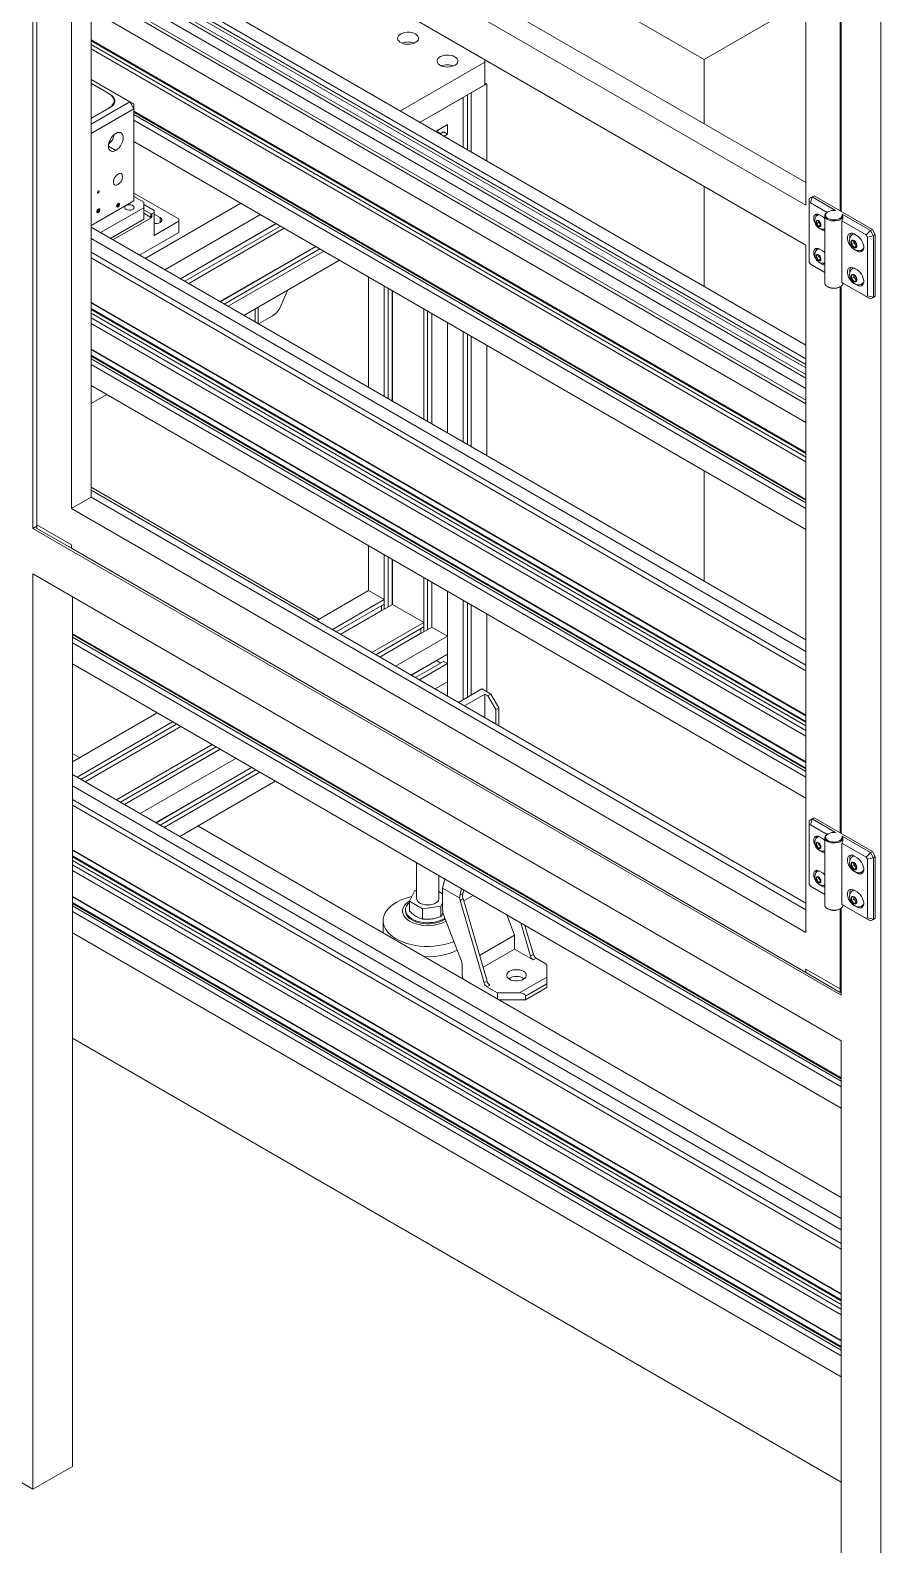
# Model space of a CAD drawing. Header units: millimetres. Extents: x 169 to 14583, y -399 to 10804.
# Drawn here: x 11770 to 12380, y 6080 to 7166 of the extents above; entities that cross this region are included whole.
import ezdxf

# ---------------------------------------------------------------- set-up
doc = ezdxf.new("R2010")
doc.units = ezdxf.units.MM
doc.header["$LTSCALE"] = 35

msp = doc.modelspace()

# ---------------------------------------------------------------- linework, layer by layer
at = {"color": 7, "linetype": 'Continuous', "lineweight": 18}
for p, q in [((12380.16, 5769.051), (12380.16, 7565.441)), ((12326.42, 7040.654), (12326.42, 7533.591)), ((12351.169, 7036.573), (12351.169, 7428.261)), ((12351.876, 7036.165), (12351.876, 7428.744)), ((11813.768, 7352.93), (12326.42, 7056.982)), ((11799.626, 7344.766), (12326.42, 7040.654)), ((11923.823, 7335.556), (12253.588, 7145.187)), ((12326.42, 7012.075), (11799.626, 7316.187)), ((11799.626, 7316.187), (11799.626, 6823.249)), ((11813.768, 7308.023), (11813.768, 6831.413)), ((12096.257, 7144.843), (11930.65, 7240.445)), ((11814.828, 7221.865), (12326.42, 6926.529)), ((11834.5, 7224.389), (12326.42, 6940.409)), ((11822.51, 7214.981), (12326.42, 6924.08)), ((11826.01, 7219.493), (12326.42, 6930.612)), ((11772.048, 6808.957), (11772.048, 7199.676)), ((11822.302, 7200.363), (12326.42, 6909.342)), ((11823.394, 7209.572), (12326.42, 6919.181)), ((11823.394, 7207.122), (12326.42, 6916.731)), ((11774.877, 7198.58), (11774.877, 6811.407)), ((11813.768, 7194.309), (12326.42, 6898.361)), ((11815.019, 7196.159), (12326.42, 6900.933)), ((11813.768, 7180.838), (12326.42, 6884.89)), ((12326.42, 7187.232), (12253.588, 7145.187)), ((11813.768, 7159.2), (12326.42, 6863.252)), ((11813.768, 7158.586), (12326.42, 6862.638)), ((11813.768, 7155.933), (12326.42, 6859.985)), ((11813.768, 7152.668), (12326.42, 6856.72)), ((12096.257, 7143.21), (12096.257, 7144.843)), ((12253.588, 7145.187), (12253.588, 7099.027)), ((12035.689, 7108.245), (12096.257, 7143.21)), ((12096.257, 7126.879), (12096.257, 7143.21)), ((11841.557, 7114.733), (11813.768, 7130.776)), ((11827.273, 7120.326), (11813.768, 7128.122)), ((11826.708, 7120.448), (11813.768, 7127.918)), ((12049.833, 7100.079), (12096.257, 7126.879)), ((12097.671, 7127.695), (12086.463, 7121.225)), ((12096.257, 7128.512), (12097.671, 7127.695)), ((12097.671, 7072.463), (12097.671, 7127.695)), ((11813.768, 7098.691), (11841.557, 7114.733)), ((11827.273, 7120.099), (11827.273, 7120.326)), ((11830.252, 7113.379), (11830.252, 7115.509)), ((11841.557, 7114.733), (11844.385, 7109.834)), ((11844.385, 7113.1), (11841.557, 7114.733)), ((11844.385, 7113.1), (11844.385, 7109.834)), ((12080.594, 7117.837), (12049.833, 7100.079)), ((12080.594, 7082.321), (12080.594, 7117.837)), ((12080.701, 7082.26), (12080.701, 7117.899)), ((12083.635, 7080.566), (12083.635, 7119.593)), ((12086.463, 7078.933), (12086.463, 7121.225)), ((11813.768, 7103.1), (11826.708, 7110.57)), ((11813.768, 7102.732), (11827.273, 7110.529)), ((11844.385, 7109.834), (11813.768, 7092.159)), ((11826.708, 7110.202), (11826.708, 7110.57)), ((11844.385, 7043.703), (11844.385, 7109.834)), ((11844.385, 7108.046), (12326.42, 6829.774)), ((11844.385, 7107.433), (12326.42, 6829.16)), ((11844.385, 7105.596), (12326.42, 6827.323)), ((11844.385, 7101.514), (12326.42, 6823.241)), ((12069.387, 7098.425), (12061.043, 7093.608)), ((12061.609, 7093.811), (12061.15, 7093.546)), ((12064.543, 7092.117), (12061.609, 7093.811)), ((12066.558, 7093.281), (12064.084, 7091.852)), ((12069.387, 7091.648), (12066.558, 7093.281)), ((12069.387, 7091.648), (12066.913, 7090.22)), ((12069.387, 7098.425), (12069.387, 7091.648)), ((11826.177, 7082.991), (11831.481, 7079.93)), ((11827.273, 7085.319), (11827.273, 7087.353)), ((11844.385, 7086.408), (12326.42, 6808.135)), ((11818.293, 7049.78), (11818.93, 7049.413)), ((11876.559, 7030.833), (11844.385, 7049.406)), ((11844.385, 7046.96), (11851.457, 7042.878)), ((12253.588, 7054.12), (12253.588, 6982.454)), ((12332.431, 7047.391), (12331.016, 7046.574)), ((12332.431, 7047.391), (12374.15, 7023.307)), ((11844.385, 7043.703), (11813.768, 7026.028)), ((11818.623, 7037.11), (11818.317, 7036.321)), ((11818.317, 7036.321), (11818.623, 7035.886)), ((11818.459, 7036.687), (11819.236, 7036.239)), ((11819.236, 7037.464), (11818.623, 7037.11)), ((11818.623, 7035.886), (11819.236, 7036.239)), ((11819.012, 7037.334), (11819.542, 7037.028)), ((11819.542, 7037.028), (11819.236, 7037.464)), ((11819.236, 7036.239), (11819.542, 7037.028)), ((11851.457, 7038.796), (11820.58, 7020.972)), ((11832.766, 7041.11), (11832.459, 7040.321)), ((11832.459, 7040.321), (11832.766, 7039.885)), ((11832.601, 7040.687), (11833.378, 7040.239)), ((11833.378, 7041.464), (11832.766, 7041.11)), ((11832.766, 7039.885), (11833.378, 7040.239)), ((11833.154, 7041.334), (11833.684, 7041.028)), ((11833.684, 7041.028), (11833.378, 7041.464)), ((11833.378, 7040.239), (11833.684, 7041.028)), ((11851.457, 7038.796), (11851.457, 7042.878)), ((11851.457, 7041.244), (11858.881, 7036.958)), ((11851.457, 7030.631), (11851.457, 7038.796)), ((11856.583, 7034.407), (11851.457, 7037.367)), ((11852.546, 7002.518), (11921.124, 7042.108)), ((11858.881, 7035.326), (11858.881, 7036.958)), ((12328.895, 7045.349), (12331.016, 7046.574)), ((12328.895, 7045.349), (12328.895, 7041.885)), ((12329.774, 7042.393), (12328.895, 7041.885)), ((12328.895, 7041.885), (12328.895, 6999.821)), ((12331.016, 7046.574), (12329.774, 7042.393)), ((12341.636, 7035.545), (12329.774, 7042.393)), ((12331.016, 7046.574), (12347.763, 7036.907)), ((11851.457, 7030.631), (11827.652, 7016.889)), ((11829.42, 7015.868), (11857.29, 7031.957)), ((11856.583, 7031.957), (11851.457, 7034.917)), ((11856.583, 7031.957), (11856.583, 7034.407)), ((11856.583, 7034.407), (11857.29, 7034.407)), ((11857.29, 7031.957), (11856.583, 7031.957)), ((11857.29, 7034.407), (11858.881, 7035.326)), ((11857.29, 7034.407), (11857.29, 7031.957)), ((11858.881, 7018.995), (11858.881, 7035.326)), ((11863.301, 7031.751), (11858.881, 7034.302)), ((11858.881, 7018.995), (11876.559, 7029.2)), ((11863.301, 7028.281), (11863.301, 7031.751)), ((11935.269, 7033.942), (11866.69, 6994.353)), ((11876.559, 7029.2), (11876.559, 7030.833)), ((11876.559, 7021.034), (11876.559, 7029.2)), ((11946.478, 7027.471), (11877.899, 6987.882)), ((11946.585, 7027.409), (11878.007, 6987.82)), ((11949.52, 7025.716), (11880.941, 6986.126)), ((12335.542, 7029.436), (12334.128, 7029.309)), ((12334.128, 7029.309), (12334.128, 7027.423)), ((12335.796, 7028.387), (12334.128, 7027.423)), ((12334.128, 7027.423), (12335.542, 7025.664)), ((12335.728, 7034.008), (12334.913, 7033.538)), ((12336.956, 7027.676), (12335.542, 7029.436)), ((12336.956, 7026.481), (12335.542, 7025.664)), ((12335.542, 7025.664), (12336.956, 7025.791)), ((12335.796, 7029.119), (12335.796, 7028.387)), ((12335.796, 7028.387), (12336.956, 7026.944)), ((12338.441, 7032.49), (12336.32, 7033.715)), ((12336.956, 7025.791), (12336.956, 7027.676)), ((12340.073, 7033.103), (12340.073, 6984.928)), ((12342.329, 7035.961), (12341.976, 7035.756)), ((12369.736, 7019.323), (12352.36, 7029.354)), ((12352.36, 6985.261), (12352.36, 7029.354)), ((12352.453, 7034.199), (12372.736, 7022.49)), ((12352.453, 7034.199), (12353.071, 7033.026)), ((11813.768, 7024.904), (12326.42, 6728.956)), ((11813.768, 7016.743), (12326.42, 6720.795)), ((11848.515, 7004.845), (11876.559, 7021.034)), ((11952.348, 7024.083), (11883.769, 6984.493)), ((12336.32, 7023.916), (12338.441, 7022.692)), ((12340.067, 7023.63), (12338.441, 7022.692)), ((12339.822, 7023.772), (12340.067, 7023.63)), ((12360.998, 7015.212), (12359.23, 7015.054)), ((12359.23, 7015.054), (12359.23, 7012.697)), ((12360.745, 7020.214), (12360.223, 7019.913)), ((12360.899, 7015.203), (12360.899, 7013.66)), ((12362.765, 7013.013), (12360.998, 7015.212)), ((12363.19, 7018.815), (12361.068, 7020.04)), ((12372.736, 7022.49), (12369.736, 7019.323)), ((12370.614, 7017.801), (12369.736, 7019.323)), ((12374.857, 7018.816), (12370.614, 7017.801)), ((12370.614, 6975.737), (12370.614, 7017.801)), ((12372.736, 7022.49), (12374.15, 7023.307)), ((12372.736, 7022.49), (12374.857, 7018.816)), ((12374.15, 7023.307), (12376.271, 7019.632)), ((12376.271, 7019.632), (12374.857, 7018.816)), ((12374.857, 7018.816), (12374.857, 6974.723)), ((12376.271, 6975.539), (12376.271, 7019.632)), ((11813.768, 7006.946), (12326.42, 6710.998)), ((11974.767, 7011.141), (11906.188, 6971.551)), ((11974.874, 7011.079), (11906.296, 6971.489)), ((11977.808, 7009.385), (11909.23, 6969.795)), ((11980.637, 7007.752), (11912.058, 6968.162)), ((12326.42, 6519.137), (12326.42, 7012.075)), ((12335.542, 7004.939), (12334.128, 7004.813)), ((12334.128, 7004.813), (12334.128, 7002.927)), ((12335.796, 7003.891), (12334.128, 7002.927)), ((12335.728, 7009.512), (12334.913, 7009.042)), ((12336.956, 7003.18), (12335.542, 7004.939)), ((12335.796, 7004.623), (12335.796, 7003.891)), ((12335.796, 7003.891), (12336.956, 7002.448)), ((12338.441, 7007.994), (12336.32, 7009.218)), ((12360.899, 7013.66), (12359.23, 7012.697)), ((12359.23, 7012.697), (12360.998, 7010.497)), ((12360.899, 7013.66), (12362.666, 7011.461)), ((12362.666, 7011.461), (12360.998, 7010.497)), ((12360.998, 7010.497), (12362.765, 7010.656)), ((12361.264, 7009.13), (12361.068, 7009.017)), ((12361.068, 7009.017), (12363.19, 7007.792)), ((12362.666, 7011.461), (12362.765, 7011.47)), ((12362.765, 7010.656), (12362.765, 7013.013)), ((12363.742, 7008.111), (12363.19, 7007.792)), ((12366.722, 7008.654), (12367.359, 7009.021)), ((11813.768, 7002.864), (12326.42, 6706.916)), ((11991.846, 7001.281), (11923.268, 6961.691)), ((12328.895, 6999.821), (12329.774, 6998.3)), ((12329.774, 6998.3), (12340.073, 6992.354)), ((12331.016, 6997.582), (12329.774, 6998.3)), ((12340.073, 6992.354), (12331.016, 6997.582)), ((12334.128, 7002.927), (12335.542, 7001.168)), ((12336.956, 7001.984), (12335.542, 7001.168)), ((12335.542, 7001.168), (12336.956, 7001.294)), ((12336.32, 6999.42), (12338.441, 6998.195)), ((12336.956, 7001.294), (12336.956, 7003.18)), ((12340.067, 6999.134), (12338.441, 6998.195)), ((12339.822, 6999.276), (12340.067, 6999.134)), ((12360.745, 6995.718), (12360.223, 6995.416)), ((12363.19, 6994.319), (12361.068, 6995.544)), ((12012.818, 6989.174), (12012.818, 6909.995)), ((12024.026, 6903.525), (12024.026, 6982.704)), ((12341.976, 6982.275), (12342.329, 6982.07)), ((12350.816, 6982.07), (12351.17, 6982.275)), ((12351.169, 6590.587), (12351.169, 6982.274)), ((12351.876, 6590.179), (12351.876, 6982.758)), ((12352.36, 6985.261), (12369.736, 6975.23)), ((12372.736, 6973.498), (12353.071, 6984.85)), ((12360.998, 6990.716), (12359.23, 6990.557)), ((12359.23, 6990.557), (12359.23, 6988.2)), ((12360.899, 6989.164), (12359.23, 6988.2)), ((12359.23, 6988.2), (12360.998, 6986.001)), ((12360.899, 6990.707), (12360.899, 6989.164)), ((12360.899, 6989.164), (12362.666, 6986.965)), ((12362.765, 6988.516), (12360.998, 6990.716)), ((12362.666, 6986.965), (12360.998, 6986.001)), ((12360.998, 6986.001), (12362.765, 6986.159)), ((12361.264, 6984.634), (12361.068, 6984.52)), ((12361.068, 6984.52), (12363.19, 6983.296)), ((12362.666, 6986.965), (12362.765, 6986.973)), ((12362.765, 6986.159), (12362.765, 6988.516)), ((12363.742, 6983.615), (12363.19, 6983.296)), ((12366.722, 6984.158), (12367.359, 6984.525)), ((11813.768, 6970.937), (12326.42, 6674.989)), ((11949.86, 6968.454), (11954.754, 6979.868)), ((12026.854, 6901.892), (12026.854, 6981.071)), ((12029.789, 6900.198), (12029.789, 6979.377)), ((12029.895, 6900.137), (12029.895, 6979.316)), ((12369.736, 6975.23), (12370.614, 6975.737)), ((12372.736, 6973.498), (12369.736, 6975.23)), ((12374.857, 6974.723), (12370.614, 6975.737)), ((12374.857, 6974.723), (12372.736, 6973.498)), ((12374.15, 6974.314), (12372.736, 6973.498)), ((12376.271, 6975.539), (12374.15, 6974.314)), ((12374.857, 6974.723), (12376.271, 6975.539)), ((11813.768, 6970.61), (12326.42, 6674.662)), ((11813.768, 6966.528), (12326.42, 6670.58)), ((11813.768, 6965.914), (12326.42, 6669.966)), ((11813.768, 6963.261), (12326.42, 6667.313)), ((11931.501, 6966.444), (11931.501, 6956.938)), ((11933.622, 6967.669), (11933.622, 6955.714)), ((11933.89, 6955.559), (11943.953, 6961.368)), ((12052.31, 6887.197), (12052.31, 6966.376)), ((12055.139, 6885.564), (12055.139, 6964.743)), ((12058.073, 6883.87), (12058.073, 6963.049)), ((12058.179, 6962.988), (12058.179, 6883.809)), ((11813.768, 6959.995), (12326.42, 6664.047)), ((11813.768, 6955.913), (12326.42, 6659.965)), ((12069.387, 6877.338), (12069.387, 6956.518)), ((12080.594, 6870.868), (12080.594, 6950.048)), ((12080.701, 6870.807), (12080.701, 6949.986)), ((12083.635, 6869.113), (12083.635, 6948.292)), ((12086.463, 6867.48), (12086.463, 6946.659)), ((12097.671, 6861.01), (12097.671, 6940.189)), ((11813.768, 6937.459), (12326.42, 6641.511)), ((11813.768, 6937.132), (12326.42, 6641.184)), ((11813.768, 6933.049), (12326.42, 6637.101)), ((11813.768, 6932.436), (12326.42, 6636.488)), ((11813.768, 6930.599), (12326.42, 6634.651)), ((11813.768, 6926.517), (12326.42, 6630.569)), ((11813.768, 6911.411), (12326.42, 6615.463)), ((11824.969, 6904.945), (11813.768, 6898.478)), ((12253.588, 6850.18), (12253.588, 6771.001)), ((11799.626, 6823.249), (11813.768, 6831.413)), ((11977.453, 6743.916), (11813.768, 6838.409)), ((11813.768, 6836.252), (12326.42, 6540.304)), ((11813.768, 6831.413), (12326.42, 6535.465)), ((11799.626, 6823.249), (12326.42, 6519.137)), ((11774.877, 6810.59), (11772.048, 6808.957)), ((11772.048, 6808.957), (12351.876, 6474.23)), ((11799.626, 6797.12), (11774.877, 6811.407)), ((11774.877, 6811.407), (11774.877, 6808.957)), ((11774.877, 6808.957), (11799.626, 6794.67)), ((11799.626, 6794.67), (11799.626, 6797.12)), ((11799.626, 6794.67), (12326.42, 6490.558)), ((12012.818, 6796.502), (12012.818, 6764.332)), ((12024.026, 6751.086), (12024.026, 6790.032)), ((12026.854, 6752.719), (12026.854, 6788.399)), ((12029.789, 6754.413), (12029.789, 6786.705)), ((12029.895, 6754.474), (12029.895, 6786.643)), ((11772.048, 6776.296), (12351.876, 6441.568)), ((11772.048, 6120.107), (11772.048, 6776.296)), ((12052.31, 6734.758), (12052.31, 6773.703)), ((12055.139, 6736.391), (12055.139, 6772.071)), ((12058.073, 6738.085), (12058.073, 6770.377)), ((12058.179, 6770.315), (12058.179, 6738.146)), ((11800.333, 6136.435), (11800.333, 6759.967)), ((12012.818, 6764.332), (11975.584, 6742.837)), ((12024.026, 6757.862), (11986.792, 6736.367)), ((12024.026, 6754.596), (11989.621, 6734.734)), ((12029.895, 6754.474), (11992.661, 6732.979)), ((12012.818, 6764.332), (12024.026, 6757.862)), ((12024.026, 6757.862), (12024.026, 6754.596)), ((12029.895, 6754.474), (12052.31, 6741.534)), ((12069.387, 6688.686), (12069.387, 6763.845)), ((12080.594, 6686.051), (12080.594, 6757.375)), ((12080.701, 6686.112), (12080.701, 6757.314)), ((12083.635, 6687.806), (12083.635, 6755.62)), ((12086.463, 6689.439), (12086.463, 6753.987)), ((12022.011, 6750.044), (11992.556, 6733.04)), ((12022.011, 6753.433), (12022.011, 6750.044)), ((12097.671, 6691.827), (12097.671, 6747.517)), ((11800.333, 6733.373), (12351.876, 6414.973)), ((11800.333, 6732.759), (12351.876, 6414.36)), ((12052.31, 6741.534), (12015.076, 6720.039)), ((12052.31, 6738.268), (12017.905, 6718.406)), ((12050.295, 6733.715), (12020.84, 6716.712)), ((12058.179, 6738.146), (12020.945, 6716.651)), ((12050.295, 6737.104), (12050.295, 6733.715)), ((12052.31, 6741.534), (12052.31, 6738.268)), ((12058.179, 6738.146), (12069.387, 6731.676)), ((11800.333, 6730.922), (12351.876, 6412.523)), ((11800.333, 6726.84), (12351.876, 6408.441)), ((12069.387, 6731.676), (12032.153, 6710.181)), ((12069.387, 6731.676), (12069.387, 6718.734)), ((11800.333, 6711.734), (12351.876, 6393.335)), ((12069.387, 6718.734), (12043.362, 6703.71)), ((12061.609, 6714.119), (12043.47, 6703.648)), ((12066.558, 6713.589), (12046.404, 6701.954)), ((12069.387, 6711.956), (12049.232, 6700.321)), ((12061.609, 6714.119), (12064.543, 6712.426)), ((12066.558, 6713.589), (12069.387, 6711.956)), ((12069.387, 6711.956), (12069.387, 6699.014)), ((12069.387, 6699.014), (12060.442, 6693.85)), ((12077.274, 6684.133), (12094.136, 6693.868)), ((12081.516, 6681.684), (12096.257, 6690.194)), ((12100.5, 6690.194), (12094.136, 6693.868)), ((12096.257, 6673.174), (12096.257, 6690.194)), ((12096.257, 6690.194), (12098.378, 6688.969)), ((12098.378, 6688.969), (12100.5, 6690.194)), ((12098.378, 6688.969), (12104.035, 6679.171)), ((12106.156, 6680.396), (12100.5, 6690.194)), ((12106.156, 6680.396), (12104.035, 6679.171)), ((12104.035, 6679.171), (12104.035, 6668.684)), ((12106.156, 6667.46), (12106.156, 6680.396)), ((11861.019, 6676.701), (11800.333, 6641.667)), ((11872.227, 6670.23), (11803.649, 6630.641)), ((11875.056, 6668.597), (11806.477, 6629.008)), ((11877.991, 6666.903), (11809.413, 6627.313)), ((11878.096, 6666.842), (11809.518, 6627.253)), ((11805.414, 6644.6), (11800.333, 6647.533)), ((11900.511, 6653.902), (11831.933, 6614.313)), ((11903.34, 6652.269), (11834.762, 6612.68)), ((11906.276, 6650.575), (11837.697, 6610.985)), ((11906.38, 6650.514), (11837.802, 6610.925)), ((11917.588, 6644.044), (11849.009, 6604.455)), ((11928.797, 6637.573), (11860.219, 6597.984)), ((11928.905, 6637.511), (11860.326, 6597.922)), ((11931.839, 6635.817), (11863.26, 6596.228)), ((11800.333, 6632.555), (12351.876, 6314.156)), ((11800.333, 6624.394), (12351.876, 6305.995)), ((11934.667, 6634.184), (11866.089, 6594.595)), ((11945.877, 6627.713), (11877.298, 6588.124)), ((11800.333, 6614.597), (12351.876, 6296.198)), ((11800.333, 6610.515), (12351.876, 6292.115)), ((12351.876, 6329.134), (11890.271, 6595.613)), ((12328.895, 6599.363), (12331.016, 6600.588)), ((12328.895, 6599.363), (12328.895, 6595.899)), ((12329.774, 6596.406), (12328.895, 6595.899)), ((12328.895, 6595.899), (12328.895, 6553.835)), ((12331.016, 6600.588), (12329.774, 6596.406)), ((12341.636, 6589.558), (12329.774, 6596.406)), ((12332.431, 6601.404), (12331.016, 6600.588)), ((12331.016, 6600.588), (12347.763, 6590.92)), ((12332.431, 6601.404), (12374.15, 6577.32)), ((12335.542, 6583.449), (12334.128, 6583.323)), ((12334.128, 6583.323), (12334.128, 6581.437)), ((12335.796, 6582.4), (12334.128, 6581.437)), ((12334.128, 6581.437), (12335.542, 6579.678)), ((12335.728, 6588.022), (12334.913, 6587.551)), ((12336.956, 6581.69), (12335.542, 6583.449)), ((12336.956, 6580.494), (12335.542, 6579.678)), ((12335.796, 6583.133), (12335.796, 6582.4)), ((12335.796, 6582.4), (12336.956, 6580.958)), ((12338.441, 6586.504), (12336.32, 6587.728)), ((12336.956, 6579.804), (12336.956, 6581.69)), ((12340.073, 6587.117), (12340.073, 6538.941)), ((12342.329, 6589.974), (12341.976, 6589.77)), ((12369.736, 6573.337), (12352.36, 6583.367)), ((12352.36, 6539.274), (12352.36, 6583.367)), ((12352.453, 6588.212), (12372.736, 6576.504)), ((12352.453, 6588.212), (12353.071, 6587.039)), ((11800.333, 6578.588), (12351.876, 6260.189)), ((11800.333, 6578.261), (12351.876, 6259.862)), ((11800.333, 6574.178), (12351.876, 6255.779)), ((11800.333, 6573.565), (12351.876, 6255.165)), ((11800.333, 6570.912), (12351.876, 6252.513)), ((12047.245, 6569.195), (12047.245, 6543.622)), ((12335.542, 6579.678), (12336.956, 6579.804)), ((12336.32, 6577.93), (12338.441, 6576.705)), ((12340.067, 6577.644), (12338.441, 6576.705)), ((12339.822, 6577.786), (12340.067, 6577.644)), ((12360.998, 6569.225), (12359.23, 6569.067)), ((12360.745, 6574.228), (12360.223, 6573.926)), ((12360.899, 6569.216), (12360.899, 6567.673)), ((12362.765, 6567.026), (12360.998, 6569.225)), ((12363.19, 6572.829), (12361.068, 6574.053)), ((12372.736, 6576.504), (12369.736, 6573.337)), ((12370.614, 6571.815), (12369.736, 6573.337)), ((12374.857, 6572.83), (12370.614, 6571.815)), ((12370.614, 6529.751), (12370.614, 6571.815)), ((12372.736, 6576.504), (12374.15, 6577.32)), ((12372.736, 6576.504), (12374.857, 6572.83)), ((12374.15, 6577.32), (12376.271, 6573.646)), ((12376.271, 6573.646), (12374.857, 6572.83)), ((12374.857, 6572.83), (12374.857, 6528.736)), ((12376.271, 6529.553), (12376.271, 6573.646)), ((11800.333, 6567.646), (12351.876, 6249.247)), ((11800.333, 6563.563), (12351.876, 6245.164)), ((12063.245, 6543.622), (12063.245, 6559.958)), ((12335.542, 6558.953), (12334.128, 6558.827)), ((12334.128, 6558.827), (12334.128, 6556.941)), ((12335.728, 6563.526), (12334.913, 6563.055)), ((12336.956, 6557.194), (12335.542, 6558.953)), ((12335.796, 6558.636), (12335.796, 6557.904)), ((12338.441, 6562.007), (12336.32, 6563.232)), ((12359.23, 6569.067), (12359.23, 6566.71)), ((12360.899, 6567.673), (12359.23, 6566.71)), ((12359.23, 6566.71), (12360.998, 6564.511)), ((12360.899, 6567.673), (12362.666, 6565.474)), ((12362.666, 6565.474), (12360.998, 6564.511)), ((12360.998, 6564.511), (12362.765, 6564.669)), ((12361.264, 6563.143), (12361.068, 6563.03)), ((12361.068, 6563.03), (12363.19, 6561.806)), ((12362.666, 6565.474), (12362.765, 6565.483)), ((12362.765, 6564.669), (12362.765, 6567.026)), ((12363.742, 6562.124), (12363.19, 6561.806)), ((12366.722, 6562.668), (12367.359, 6563.035)), ((12045.882, 6549.237), (12042.141, 6541.749)), ((12047.245, 6549.432), (12045.882, 6549.237)), ((12065.851, 6546.994), (12063.245, 6548.557)), ((12065.851, 6550.976), (12067.47, 6557.519)), ((12078.008, 6543.958), (12065.851, 6550.976)), ((12065.851, 6536.014), (12065.851, 6550.976)), ((12079.491, 6550.58), (12078.333, 6545.897)), ((12080.454, 6547.122), (12081.082, 6549.661)), ((12328.895, 6553.835), (12329.774, 6552.313)), ((12329.774, 6552.313), (12340.073, 6546.368)), ((12331.016, 6551.595), (12329.774, 6552.313)), ((12340.073, 6546.367), (12331.016, 6551.595)), ((12335.796, 6557.904), (12334.128, 6556.941)), ((12334.128, 6556.941), (12335.542, 6555.182)), ((12336.956, 6555.998), (12335.542, 6555.182)), ((12335.542, 6555.182), (12336.956, 6555.308)), ((12335.796, 6557.904), (12336.956, 6556.462)), ((12336.32, 6553.433), (12338.441, 6552.209)), ((12336.956, 6555.308), (12336.956, 6557.194)), ((12340.067, 6553.148), (12338.441, 6552.209)), ((12339.822, 6553.289), (12340.067, 6553.148)), ((12360.745, 6549.731), (12360.223, 6549.43)), ((12363.19, 6548.333), (12361.068, 6549.557)), ((11800.333, 6545.11), (12351.876, 6226.71)), ((11800.333, 6544.783), (12351.876, 6226.384)), ((11800.333, 6540.7), (12351.876, 6222.301)), ((11800.333, 6540.086), (12351.876, 6221.687)), ((11800.333, 6538.25), (12351.876, 6219.851)), ((12042.141, 6541.749), (12051.503, 6536.134)), ((12042.141, 6541.749), (12042.141, 6534.436)), ((12051.503, 6536.134), (12064.607, 6538.008)), ((12064.607, 6538.008), (12065.851, 6540.497)), ((12064.607, 6538.008), (12064.607, 6530.695)), ((12078.333, 6545.897), (12080.454, 6547.122)), ((12080.513, 6543.483), (12078.392, 6542.258)), ((12095.719, 6483.002), (12078.392, 6542.258)), ((12080.069, 6545.626), (12080.186, 6545.694)), ((12097.841, 6484.227), (12080.513, 6543.483)), ((12080.992, 6541.845), (12087.806, 6545.779)), ((12351.876, 6474.23), (12351.876, 6536.771)), ((12352.36, 6539.274), (12369.736, 6529.244)), ((12372.736, 6527.511), (12353.071, 6538.863)), ((12360.998, 6544.729), (12359.23, 6544.571)), ((12359.23, 6544.571), (12359.23, 6542.214)), ((12360.899, 6543.177), (12359.23, 6542.214)), ((12359.23, 6542.214), (12360.998, 6540.015)), ((12360.899, 6544.72), (12360.899, 6543.177)), ((12360.899, 6543.177), (12362.666, 6540.978)), ((12362.765, 6542.53), (12360.998, 6544.729)), ((12362.666, 6540.978), (12360.998, 6540.015)), ((12360.998, 6540.015), (12362.765, 6540.173)), ((12361.264, 6538.647), (12361.068, 6538.534)), ((12361.068, 6538.534), (12363.19, 6537.309)), ((12362.666, 6540.978), (12362.765, 6540.987)), ((12362.765, 6540.173), (12362.765, 6542.53)), ((12363.742, 6537.628), (12363.19, 6537.309)), ((12366.722, 6538.171), (12367.359, 6538.539)), ((11800.333, 6534.168), (12351.876, 6215.769)), ((12023.245, 6527.7), (12023.245, 6520.351)), ((12039.245, 6535.457), (12039.245, 6534.641)), ((12051.503, 6536.134), (12051.503, 6528.822)), ((12066.797, 6531.389), (12079.048, 6499.786)), ((12111.951, 6531.841), (12117.47, 6517.186)), ((12121.974, 6526.054), (12128.953, 6502.188)), ((12341.976, 6536.288), (12342.329, 6536.084)), ((12350.816, 6536.084), (12351.17, 6536.288)), ((12351.169, 6478.721), (12351.169, 6536.288)), ((12369.736, 6529.244), (12370.614, 6529.751)), ((12372.736, 6527.511), (12369.736, 6529.244)), ((12374.857, 6528.736), (12370.614, 6529.751)), ((12374.857, 6528.736), (12372.736, 6527.511)), ((12374.15, 6528.328), (12372.736, 6527.511)), ((12376.271, 6529.553), (12374.15, 6528.328)), ((12374.857, 6528.736), (12376.271, 6529.553)), ((11800.333, 6519.062), (12351.876, 6200.663)), ((12117.47, 6517.186), (12092.43, 6502.73)), ((12117.47, 6517.186), (12117.47, 6507.289)), ((12131.075, 6503.412), (12124.957, 6524.332)), ((12117.47, 6507.289), (12094.906, 6494.263)), ((12130.919, 6499.526), (12117.47, 6507.289)), ((12079.993, 6495.161), (12079.993, 6488.103)), ((12128.953, 6502.188), (12131.075, 6503.412)), ((12133.04, 6500.75), (12130.919, 6499.526)), ((12140.704, 6496.326), (12133.04, 6500.75)), ((12140.704, 6487.229), (12140.704, 6496.326)), ((12095.719, 6483.002), (12097.841, 6484.227)), ((12121.106, 6475.916), (12140.704, 6487.229)), ((12140.704, 6482.33), (12125.349, 6473.466)), ((12140.704, 6482.33), (12140.704, 6487.229)), ((12140.704, 6479.881), (12140.704, 6482.33)), ((12351.169, 6478.721), (12326.42, 6493.008)), ((12326.42, 6493.008), (12326.42, 6490.558)), ((12326.42, 6490.558), (12351.169, 6476.271)), ((12099.806, 6481.565), (12097.685, 6480.34)), ((12105.349, 6475.916), (12097.685, 6480.34)), ((12105.349, 6471.451), (12105.349, 6475.916)), ((12105.349, 6475.916), (12121.106, 6475.916)), ((12140.704, 6479.881), (12125.349, 6471.016)), ((12125.349, 6473.466), (12125.349, 6471.016)), ((12351.876, 6479.129), (12351.169, 6478.721)), ((12351.169, 6476.271), (12351.169, 6478.721)), ((12351.876, 6476.679), (12351.169, 6476.271)), ((12125.349, 6471.016), (12106.102, 6471.016)), ((11800.333, 6443.418), (12351.876, 6125.019)), ((12351.876, 5785.38), (12351.876, 6441.568)), ((11743.764, 6136.435), (11772.048, 6120.107)), ((11800.333, 6136.435), (11772.048, 6120.107))]:
    msp.add_line(p, q, dxfattribs=at)
at = {"color": 7, "linetype": 'Continuous', "lineweight": 18, "flags": 128}
for points in [[(12046.406, 7163.416), (12045.142, 7164.003), (12043.689, 7164.418), (12042.115, 7164.644), (12040.494, 7164.67), (12038.901, 7164.493), (12037.411, 7164.123), (12036.094, 7163.577), (12035.011, 7162.88), (12034.213, 7162.065), (12033.737, 7161.17), (12033.605, 7160.237), (12033.824, 7159.31), (12034.384, 7158.431), (12035.257, 7157.642), (12036.404, 7156.98), (12037.77, 7156.476), (12039.293, 7156.153), (12040.899, 7156.026), (12042.516, 7156.102), (12044.066, 7156.377), (12045.478, 7156.838), (12046.685, 7157.463), (12047.631, 7158.224), (12048.272, 7159.084), (12048.578, 7160.003), (12048.534, 7160.939), (12048.143, 7161.847), (12047.422, 7162.686), (12046.406, 7163.416)], [(12074.69, 7147.088), (12073.426, 7147.674), (12071.973, 7148.09), (12070.399, 7148.316), (12068.778, 7148.342), (12067.185, 7148.165), (12065.696, 7147.795), (12064.378, 7147.249), (12063.295, 7146.552), (12062.497, 7145.737), (12062.021, 7144.842), (12061.89, 7143.909), (12062.109, 7142.981), (12062.668, 7142.103), (12063.541, 7141.314), (12064.688, 7140.652), (12066.055, 7140.147), (12067.577, 7139.825), (12069.184, 7139.698), (12070.8, 7139.774), (12072.351, 7140.049), (12073.762, 7140.51), (12074.969, 7141.135), (12075.916, 7141.895), (12076.556, 7142.755), (12076.862, 7143.675), (12076.818, 7144.611), (12076.427, 7145.519), (12075.706, 7146.358), (12074.69, 7147.088)], [(11826.708, 7110.57), (11828.064, 7111.502), (11829.118, 7112.557), (11829.84, 7113.701), (11830.206, 7114.9), (11830.206, 7116.118), (11829.84, 7117.317), (11829.118, 7118.461), (11828.064, 7119.516), (11826.708, 7120.448)], [(11827.273, 7110.529), (11828.618, 7111.454), (11829.664, 7112.5), (11830.379, 7113.634), (11830.743, 7114.824), (11830.743, 7116.031), (11830.379, 7117.22), (11829.664, 7118.355), (11828.618, 7119.401), (11827.273, 7120.326)], [(11831.481, 7092.178), (11830.301, 7091.343), (11829.18, 7090.243), (11828.174, 7088.933), (11827.334, 7087.479), (11826.703, 7085.953), (11826.31, 7084.432), (11826.177, 7082.992), (11826.31, 7081.706), (11826.703, 7080.638), (11827.334, 7079.842), (11828.174, 7079.357), (11829.18, 7079.208), (11830.301, 7079.402), (11831.481, 7079.93)], [(11831.481, 7079.93), (11832.661, 7080.765), (11833.782, 7081.865), (11834.787, 7083.175), (11835.627, 7084.629), (11836.259, 7086.155), (11836.651, 7087.676), (11836.784, 7089.115), (11836.651, 7090.401), (11836.259, 7091.469), (11835.627, 7092.266), (11834.787, 7092.751), (11833.782, 7092.9), (11832.661, 7092.706), (11831.481, 7092.178)], [(11833.072, 7062.944), (11832.161, 7062.267), (11831.323, 7061.342), (11830.628, 7060.245), (11830.13, 7059.063), (11829.871, 7057.893), (11829.871, 7056.831), (11830.13, 7055.96), (11830.628, 7055.353), (11831.323, 7055.059), (11832.161, 7055.101), (11833.072, 7055.476), (11833.983, 7056.153), (11834.82, 7057.078), (11835.516, 7058.175), (11836.013, 7059.357), (11836.273, 7060.526), (11836.273, 7061.589), (11836.013, 7062.46), (11835.516, 7063.066), (11834.82, 7063.361), (11833.983, 7063.319), (11833.072, 7062.944)], [(11818.93, 7050.883), (11818.686, 7050.686), (11818.48, 7050.408), (11818.342, 7050.089), (11818.293, 7049.78), (11818.342, 7049.527), (11818.48, 7049.368), (11818.686, 7049.328), (11818.93, 7049.413)], [(11818.93, 7049.413), (11819.173, 7049.609), (11819.38, 7049.888), (11819.518, 7050.206), (11819.566, 7050.515), (11819.518, 7050.768), (11819.38, 7050.927), (11819.173, 7050.967), (11818.93, 7050.883)], [(11817.869, 7036.062), (11817.95, 7036.578), (11818.18, 7037.108), (11818.524, 7037.572), (11818.93, 7037.9), (11819.336, 7038.041), (11819.68, 7037.974), (11819.91, 7037.709), (11819.99, 7037.287)], [(11819.99, 7037.287), (11819.91, 7036.772), (11819.68, 7036.242), (11819.336, 7035.777), (11818.93, 7035.45), (11818.524, 7035.309), (11818.18, 7035.376), (11817.95, 7035.64), (11817.869, 7036.062)], [(11818.93, 7037.695), (11818.591, 7037.422), (11818.305, 7037.036), (11818.113, 7036.594), (11818.046, 7036.164), (11818.113, 7035.813), (11818.305, 7035.592), (11818.591, 7035.537), (11818.93, 7035.654)], [(11818.93, 7035.654), (11819.268, 7035.927), (11819.555, 7036.314), (11819.746, 7036.756), (11819.814, 7037.185), (11819.746, 7037.537), (11819.555, 7037.757), (11819.268, 7037.813), (11818.93, 7037.695)], [(11832.011, 7040.062), (11832.092, 7040.577), (11832.322, 7041.108), (11832.666, 7041.572), (11833.072, 7041.899), (11833.478, 7042.04), (11833.822, 7041.974), (11834.052, 7041.709), (11834.132, 7041.287)], [(11834.132, 7041.287), (11834.052, 7040.771), (11833.822, 7040.241), (11833.478, 7039.777), (11833.072, 7039.45), (11832.666, 7039.309), (11832.322, 7039.375), (11832.092, 7039.64), (11832.011, 7040.062)], [(11833.072, 7041.695), (11832.734, 7041.422), (11832.447, 7041.035), (11832.255, 7040.594), (11832.188, 7040.164), (11832.255, 7039.812), (11832.447, 7039.592), (11832.734, 7039.536), (11833.072, 7039.654)], [(11833.072, 7039.654), (11833.41, 7039.927), (11833.697, 7040.314), (11833.888, 7040.755), (11833.956, 7041.185), (11833.888, 7041.536), (11833.697, 7041.757), (11833.41, 7041.813), (11833.072, 7041.695)], [(11838.799, 7037.612), (11839.71, 7037.237), (11840.783, 7037.053), (11841.901, 7037.079), (11842.944, 7037.314), (11843.798, 7037.732), (11844.371, 7038.287), (11844.601, 7038.919), (11844.462, 7039.56), (11843.971, 7040.141), (11843.179, 7040.598), (11842.174, 7040.881), (11841.063, 7040.961), (11839.968, 7040.829), (11839.006, 7040.498), (11838.283, 7040.005), (11837.876, 7039.403), (11837.83, 7038.757), (11838.149, 7038.138), (11838.799, 7037.612)], [(12347.763, 7036.907), (12346.311, 7036.972), (12344.874, 7036.834), (12343.537, 7036.499), (12342.379, 7035.989), (12341.468, 7035.332), (12340.859, 7034.568), (12340.586, 7033.742), (12340.666, 7032.902), (12341.095, 7032.098), (12341.846, 7031.378), (12342.877, 7030.783), (12344.125, 7030.349), (12345.517, 7030.102), (12346.972, 7030.056), (12348.403, 7030.213), (12349.726, 7030.565), (12350.864, 7031.091), (12351.748, 7031.759), (12352.327, 7032.531), (12352.567, 7033.36), (12352.453, 7034.199)], [(11858.881, 7027.703), (11859.631, 7027.593), (11860.96, 7027.593), (11862.225, 7027.83), (11863.301, 7028.281), (11864.082, 7028.902), (11864.493, 7029.632), (11864.493, 7030.4), (11864.082, 7031.13), (11863.301, 7031.751)], [(12336.32, 7033.715), (12335.222, 7034.182), (12334.198, 7034.283), (12333.32, 7034.012), (12332.645, 7033.386), (12332.222, 7032.449), (12332.077, 7031.265), (12332.222, 7029.913), (12332.645, 7028.487), (12333.32, 7027.083), (12334.198, 7025.797), (12335.222, 7024.717), (12336.32, 7023.916)], [(12334.245, 7034.287), (12333.848, 7033.388), (12333.714, 7032.546)], [(12335.542, 7029.591), (12334.865, 7029.826), (12334.292, 7029.715), (12333.909, 7029.274), (12333.774, 7028.57), (12333.909, 7027.712), (12334.292, 7026.828), (12334.865, 7026.055), (12335.542, 7025.509), (12336.218, 7025.273), (12336.792, 7025.385), (12337.175, 7025.826), (12337.31, 7026.529), (12337.175, 7027.388), (12336.792, 7028.272), (12336.218, 7029.045), (12335.542, 7029.591)], [(12334.914, 7033.538), (12335.719, 7033.786), (12336.203, 7033.78)], [(12340.073, 7031.171), (12339.539, 7031.689), (12338.441, 7032.49)], [(12339.336, 7031.863), (12339.608, 7031.541), (12340.073, 7030.909)], [(12353.071, 7033.026), (12352.864, 7032.16), (12352.315, 7031.345), (12351.454, 7030.625), (12350.328, 7030.041), (12348.998, 7029.622), (12347.536, 7029.393), (12346.022, 7029.365), (12344.538, 7029.54), (12343.165, 7029.908), (12341.977, 7030.45), (12341.038, 7031.136), (12340.399, 7031.929), (12340.096, 7032.786), (12340.145, 7033.66), (12340.542, 7034.503), (12341.267, 7035.271), (12341.976, 7035.756)], [(12338.441, 7022.692), (12339.539, 7022.225), (12340.073, 7022.126)], [(12361.068, 7020.04), (12359.926, 7020.539), (12358.85, 7020.689), (12357.903, 7020.481), (12357.14, 7019.927), (12356.606, 7019.059), (12356.33, 7017.928), (12356.33, 7016.599), (12356.606, 7015.15), (12357.14, 7013.665), (12357.903, 7012.23), (12358.85, 7010.928), (12359.926, 7009.836), (12361.068, 7009.017)], [(12360.998, 7015.304), (12360.272, 7015.575), (12359.634, 7015.518), (12359.161, 7015.14), (12358.909, 7014.486), (12358.909, 7013.635), (12359.161, 7012.69), (12359.634, 7011.765), (12360.272, 7010.972), (12360.998, 7010.405), (12361.723, 7010.134), (12362.361, 7010.191), (12362.835, 7010.569), (12363.087, 7011.223), (12363.087, 7012.074), (12362.835, 7013.019), (12362.361, 7013.944), (12361.723, 7014.738), (12360.998, 7015.304)], [(12360.231, 7019.917), (12360.518, 7020.055), (12360.856, 7020.157)], [(12363.19, 7007.792), (12364.332, 7007.293), (12365.408, 7007.143), (12366.355, 7007.351), (12367.118, 7007.905), (12367.653, 7008.773), (12367.928, 7009.904), (12367.928, 7011.233), (12367.653, 7012.682), (12367.118, 7014.167), (12366.355, 7015.602), (12365.408, 7016.903), (12364.332, 7017.996), (12363.19, 7018.815)], [(12336.32, 7009.218), (12335.222, 7009.685), (12334.198, 7009.787), (12333.32, 7009.515), (12332.645, 7008.89), (12332.222, 7007.953), (12332.077, 7006.768), (12332.222, 7005.417), (12332.645, 7003.991), (12333.32, 7002.587), (12334.198, 7001.301), (12335.222, 7000.221), (12336.32, 6999.42)], [(12334.245, 7009.79), (12333.848, 7008.892), (12333.714, 7008.05)], [(12335.542, 7005.095), (12334.865, 7005.33), (12334.292, 7005.219), (12333.909, 7004.778), (12333.774, 7004.074), (12333.909, 7003.215), (12334.292, 7002.332), (12334.865, 7001.558), (12335.542, 7001.012), (12336.218, 7000.777), (12336.792, 7000.889), (12337.175, 7001.33), (12337.31, 7002.033), (12337.175, 7002.892), (12336.792, 7003.776), (12336.218, 7004.549), (12335.542, 7005.095)], [(12334.914, 7009.042), (12335.719, 7009.29), (12336.203, 7009.284)], [(12340.073, 7006.675), (12339.539, 7007.193), (12338.441, 7007.994)], [(12339.336, 7007.367), (12339.608, 7007.045), (12340.073, 7006.412)], [(12365.999, 7008.22), (12367.034, 7008.082), (12367.278, 7008.099)], [(12367.359, 7009.021), (12367.452, 7009.078), (12367.846, 7009.403)], [(12338.441, 6998.195), (12339.539, 6997.728), (12340.073, 6997.63)], [(12361.068, 6995.544), (12359.926, 6996.043), (12358.85, 6996.193), (12357.903, 6995.985), (12357.14, 6995.431), (12356.606, 6994.563), (12356.33, 6993.432), (12356.33, 6992.103), (12356.606, 6990.654), (12357.14, 6989.169), (12357.903, 6987.734), (12358.85, 6986.432), (12359.926, 6985.34), (12361.068, 6984.52)], [(12360.231, 6995.421), (12360.518, 6995.558), (12360.856, 6995.661)], [(12363.19, 6983.296), (12364.332, 6982.796), (12365.408, 6982.647), (12366.355, 6982.855), (12367.118, 6983.409), (12367.653, 6984.277), (12367.928, 6985.408), (12367.928, 6986.736), (12367.653, 6988.186), (12367.118, 6989.671), (12366.355, 6991.106), (12365.408, 6992.407), (12364.332, 6993.499), (12363.19, 6994.319)], [(12340.073, 6984.928), (12340.096, 6984.61), (12340.399, 6983.753), (12341.038, 6982.96), (12341.977, 6982.274), (12343.165, 6981.732), (12344.538, 6981.364), (12346.022, 6981.189), (12347.536, 6981.217), (12348.998, 6981.446), (12350.328, 6981.865), (12351.454, 6982.449), (12352.315, 6983.169), (12352.864, 6983.984), (12353.071, 6984.85)], [(12360.998, 6990.808), (12360.272, 6991.079), (12359.634, 6991.022), (12359.161, 6990.644), (12358.909, 6989.99), (12358.909, 6989.139), (12359.161, 6988.194), (12359.634, 6987.269), (12360.272, 6986.475), (12360.998, 6985.909), (12361.723, 6985.638), (12362.361, 6985.695), (12362.835, 6986.073), (12363.087, 6986.727), (12363.087, 6987.578), (12362.835, 6988.523), (12362.361, 6989.448), (12361.723, 6990.241), (12360.998, 6990.808)], [(12365.999, 6983.724), (12367.034, 6983.585), (12367.278, 6983.603)], [(12367.359, 6984.525), (12367.452, 6984.582), (12367.846, 6984.907)], [(12347.763, 6590.92), (12346.311, 6590.986), (12344.874, 6590.847), (12343.537, 6590.513), (12342.379, 6590.002), (12341.468, 6589.346), (12340.859, 6588.582), (12340.586, 6587.756), (12340.666, 6586.916), (12341.095, 6586.112), (12341.846, 6585.392), (12342.877, 6584.797), (12344.125, 6584.363), (12345.517, 6584.116), (12346.972, 6584.069), (12348.403, 6584.227), (12349.726, 6584.579), (12350.864, 6585.104), (12351.748, 6585.773), (12352.327, 6586.544), (12352.567, 6587.374), (12352.453, 6588.212)], [(12336.32, 6587.728), (12335.222, 6588.195), (12334.198, 6588.296), (12333.32, 6588.025), (12332.645, 6587.4), (12332.222, 6586.463), (12332.077, 6585.278), (12332.222, 6583.927), (12332.645, 6582.5), (12333.32, 6581.097), (12334.198, 6579.811), (12335.222, 6578.731), (12336.32, 6577.93)], [(12334.245, 6588.3), (12333.848, 6587.402), (12333.714, 6586.56)], [(12335.542, 6583.605), (12334.865, 6583.84), (12334.292, 6583.729), (12333.909, 6583.288), (12333.774, 6582.584), (12333.909, 6581.725), (12334.292, 6580.842), (12334.865, 6580.068), (12335.542, 6579.522), (12336.218, 6579.287), (12336.792, 6579.398), (12337.175, 6579.839), (12337.31, 6580.543), (12337.175, 6581.402), (12336.792, 6582.285), (12336.218, 6583.059), (12335.542, 6583.605)], [(12334.914, 6587.552), (12335.719, 6587.8), (12336.203, 6587.793)], [(12340.073, 6585.185), (12339.539, 6585.703), (12338.441, 6586.504)], [(12339.336, 6585.876), (12339.608, 6585.555), (12340.073, 6584.922)], [(12353.071, 6587.039), (12352.864, 6586.173), (12352.315, 6585.358), (12351.454, 6584.639), (12350.328, 6584.054), (12348.998, 6583.636), (12347.536, 6583.406), (12346.022, 6583.378), (12344.538, 6583.553), (12343.165, 6583.922), (12341.977, 6584.464), (12341.038, 6585.15), (12340.399, 6585.943), (12340.096, 6586.799), (12340.145, 6587.673), (12340.542, 6588.517), (12341.267, 6589.285), (12341.976, 6589.77)], [(12338.441, 6576.705), (12339.539, 6576.238), (12340.073, 6576.14)], [(12361.068, 6574.053), (12359.926, 6574.553), (12358.85, 6574.703), (12357.903, 6574.494), (12357.14, 6573.94), (12356.606, 6573.073), (12356.33, 6571.941), (12356.33, 6570.613), (12356.606, 6569.164), (12357.14, 6567.678), (12357.903, 6566.243), (12358.85, 6564.942), (12359.926, 6563.85), (12361.068, 6563.03)], [(12360.998, 6569.318), (12360.272, 6569.589), (12359.634, 6569.532), (12359.161, 6569.154), (12358.909, 6568.5), (12358.909, 6567.649), (12359.161, 6566.704), (12359.634, 6565.779), (12360.272, 6564.985), (12360.998, 6564.419), (12361.723, 6564.147), (12362.361, 6564.204), (12362.835, 6564.583), (12363.087, 6565.237), (12363.087, 6566.088), (12362.835, 6567.032), (12362.361, 6567.958), (12361.723, 6568.751), (12360.998, 6569.318)], [(12360.231, 6573.931), (12360.518, 6574.068), (12360.856, 6574.171)], [(12363.19, 6561.806), (12364.332, 6561.306), (12365.408, 6561.156), (12366.355, 6561.365), (12367.118, 6561.919), (12367.653, 6562.786), (12367.928, 6563.918), (12367.928, 6565.246), (12367.653, 6566.695), (12367.118, 6568.181), (12366.355, 6569.616), (12365.408, 6570.917), (12364.332, 6572.009), (12363.19, 6572.829)], [(12336.32, 6563.232), (12335.222, 6563.699), (12334.198, 6563.8), (12333.32, 6563.529), (12332.645, 6562.903), (12332.222, 6561.967), (12332.077, 6560.782), (12332.222, 6559.43), (12332.645, 6558.004), (12333.32, 6556.6), (12334.198, 6555.314), (12335.222, 6554.234), (12336.32, 6553.433)], [(12334.245, 6563.804), (12333.848, 6562.905), (12333.714, 6562.063)], [(12335.542, 6559.109), (12334.865, 6559.344), (12334.292, 6559.232), (12333.909, 6558.791), (12333.774, 6558.088), (12333.909, 6557.229), (12334.292, 6556.345), (12334.865, 6555.572), (12335.542, 6555.026), (12336.218, 6554.791), (12336.792, 6554.902), (12337.175, 6555.343), (12337.31, 6556.047), (12337.175, 6556.906), (12336.792, 6557.789), (12336.218, 6558.563), (12335.542, 6559.109)], [(12334.914, 6563.056), (12335.719, 6563.304), (12336.203, 6563.297)], [(12340.073, 6560.689), (12339.539, 6561.207), (12338.441, 6562.007)], [(12339.336, 6561.38), (12339.608, 6561.059), (12340.073, 6560.426)], [(12365.999, 6562.234), (12367.034, 6562.095), (12367.278, 6562.113)], [(12367.359, 6563.035), (12367.452, 6563.092), (12367.846, 6563.417)], [(12338.441, 6552.209), (12339.539, 6551.742), (12340.073, 6551.644)], [(12361.068, 6549.557), (12359.926, 6550.056), (12358.85, 6550.206), (12357.903, 6549.998), (12357.14, 6549.444), (12356.606, 6548.576), (12356.33, 6547.445), (12356.33, 6546.117), (12356.606, 6544.667), (12357.14, 6543.182), (12357.903, 6541.747), (12358.85, 6540.446), (12359.926, 6539.353), (12361.068, 6538.534)], [(12360.231, 6549.434), (12360.518, 6549.572), (12360.856, 6549.675)], [(12363.19, 6537.309), (12364.332, 6536.81), (12365.408, 6536.66), (12366.355, 6536.868), (12367.118, 6537.422), (12367.653, 6538.29), (12367.928, 6539.421), (12367.928, 6540.75), (12367.653, 6542.199), (12367.118, 6543.684), (12366.355, 6545.119), (12365.408, 6546.421), (12364.332, 6547.513), (12363.19, 6548.333)], [(12032.191, 6514.888), (12029.998, 6516.349), (12028.081, 6517.935), (12026.461, 6519.628), (12025.158, 6521.409), (12024.183, 6523.259), (12023.549, 6525.157), (12023.262, 6527.084), (12023.326, 6529.017), (12023.74, 6530.936), (12024.498, 6532.819), (12025.594, 6534.647), (12027.014, 6536.398), (12028.743, 6538.054), (12030.763, 6539.596), (12033.051, 6541.008), (12035.583, 6542.275), (12038.33, 6543.381), (12041.262, 6544.316), (12043.733, 6544.936)], [(12042.173, 6527.376), (12040.549, 6528.497), (12039.21, 6529.737), (12038.184, 6531.073), (12037.49, 6532.479), (12037.142, 6533.926), (12037.146, 6535.387), (12037.502, 6536.834), (12038.204, 6538.238), (12039.237, 6539.573), (12040.582, 6540.811), (12042.212, 6541.929), (12042.238, 6541.944)], [(12042.141, 6540.757), (12041.861, 6540.519), (12040.704, 6539.311), (12039.871, 6538.017), (12039.382, 6536.666), (12039.247, 6535.287), (12039.47, 6533.913), (12040.045, 6532.573), (12040.959, 6531.297), (12042.193, 6530.114), (12043.718, 6529.051), (12045.501, 6528.131), (12047.501, 6527.374), (12049.674, 6526.798), (12051.972, 6526.416), (12054.343, 6526.235), (12056.734, 6526.261), (12059.091, 6526.491), (12061.363, 6526.922), (12063.498, 6527.544), (12065.449, 6528.343), (12067.172, 6529.3), (12067.517, 6529.531)], [(12047.245, 6543.622), (12047.245, 6543.585), (12047.446, 6542.593), (12048.011, 6541.65), (12048.915, 6540.798), (12050.115, 6540.079), (12051.555, 6539.525), (12053.167, 6539.163), (12054.876, 6539.009), (12056.603, 6539.071), (12058.266, 6539.346), (12059.788, 6539.821), (12061.097, 6540.474), (12062.133, 6541.274), (12062.846, 6542.183), (12063.205, 6543.16), (12063.245, 6543.622)], [(12340.073, 6538.941), (12340.096, 6538.623), (12340.399, 6537.767), (12341.038, 6536.974), (12341.977, 6536.288), (12343.165, 6535.746), (12344.538, 6535.377), (12346.022, 6535.202), (12347.536, 6535.23), (12348.998, 6535.46), (12350.328, 6535.878), (12351.454, 6536.463), (12352.315, 6537.182), (12352.864, 6537.997), (12353.071, 6538.863)], [(12360.998, 6544.822), (12360.272, 6545.093), (12359.634, 6545.036), (12359.161, 6544.657), (12358.909, 6544.003), (12358.909, 6543.153), (12359.161, 6542.208), (12359.634, 6541.283), (12360.272, 6540.489), (12360.998, 6539.922), (12361.723, 6539.651), (12362.361, 6539.708), (12362.835, 6540.087), (12363.087, 6540.741), (12363.087, 6541.591), (12362.835, 6542.536), (12362.361, 6543.461), (12361.723, 6544.255), (12360.998, 6544.822)], [(12365.999, 6537.737), (12367.034, 6537.599), (12367.278, 6537.617)], [(12367.359, 6538.539), (12367.452, 6538.596), (12367.846, 6538.921)], [(12039.245, 6534.641), (12039.247, 6534.471), (12039.47, 6533.096), (12040.045, 6531.756), (12040.959, 6530.481), (12042.193, 6529.298), (12043.718, 6528.235), (12045.501, 6527.314), (12047.501, 6526.558), (12049.674, 6525.982), (12051.972, 6525.599), (12054.343, 6525.419), (12056.734, 6525.444), (12059.091, 6525.675), (12061.363, 6526.106), (12063.498, 6526.728), (12065.449, 6527.526), (12067.172, 6528.484), (12067.766, 6528.89)], [(12023.245, 6520.351), (12023.262, 6519.735), (12023.36, 6518.782)], [(12074.025, 6512.743), (12072.16, 6512.019), (12069.228, 6511.084), (12066.143, 6510.331), (12062.938, 6509.769), (12059.649, 6509.403), (12056.312, 6509.237), (12052.963, 6509.274), (12049.639, 6509.512), (12046.376, 6509.95), (12043.211, 6510.583), (12040.178, 6511.403), (12037.309, 6512.401), (12034.637, 6513.567), (12032.191, 6514.888)], [(12123.834, 6491.369), (12124.811, 6490.662), (12125.491, 6489.847), (12125.84, 6488.964), (12125.84, 6488.059), (12125.491, 6487.177), (12124.811, 6486.362), (12123.834, 6485.655), (12122.609, 6485.09), (12121.196, 6484.698), (12119.668, 6484.496), (12118.101, 6484.496), (12116.572, 6484.698), (12115.16, 6485.09), (12113.935, 6485.655), (12112.957, 6486.362), (12112.277, 6487.177), (12111.928, 6488.059), (12111.928, 6488.964), (12112.277, 6489.847), (12112.957, 6490.662), (12113.935, 6491.369), (12115.16, 6491.934), (12116.572, 6492.326), (12118.101, 6492.528), (12119.668, 6492.528), (12121.196, 6492.326), (12122.609, 6491.934), (12123.834, 6491.369)]]:
    msp.add_lwpolyline(points, dxfattribs=at)
at = {"color": 7, "linetype": 'Continuous', "lineweight": 18}
for centre, radius, start, end in [((12041.103, 7145.769), 11.912, 68.382958, 111.617042), ((12069.387, 7129.441), 11.912, 68.382958, 111.617042), ((11818.365, 7093.616), 12.174, 317.036548, 349.35382), ((11819.641, 7092.35), 10.377, 309.944637, 317.348442), ((12362.813, 7018.141), 4.909, 148.96954, 191.685923), ((12365.231, 7010.981), 2.764, 302.650178, 351.177674), ((12362.813, 6993.645), 4.909, 148.96954, 191.685923), ((12346.573, 6990.116), 9.096, 242.190834, 297.809166), ((12365.231, 6986.485), 2.764, 302.650153, 351.177312), ((11935.789, 6974.178), 15.191, 302.51119, 337.864402), ((12362.813, 6572.154), 4.909, 148.96954, 191.685923), ((12365.231, 6564.995), 2.764, 302.650196, 351.17792), ((12362.813, 6547.658), 4.909, 148.96954, 191.685923), ((12091.393, 6546.086), 13.553, 189.037228, 196.407665), ((12093.17, 6547.228), 13.199, 186.970588, 196.48268), ((12365.231, 6540.499), 2.764, 302.650068, 351.176128), ((12055.243, 6551.767), 27.673, 241.815246, 298.261356), ((12078.865, 6536.265), 13.016, 181.106569, 202.003418), ((12346.573, 6544.129), 9.096, 242.190834, 297.809166), ((12055.685, 6550.304), 48.463, 266.263999, 295.359183), ((12066.98, 6494.909), 13.016, 1.106569, 22.003418), ((12133.457, 6503.456), 4.679, 195.728217, 237.143892), ((12135.579, 6504.681), 4.679, 195.728217, 237.143892), ((12084.548, 6488.306), 4.559, 182.544441, 217.028584), ((12100.223, 6484.271), 4.679, 195.728217, 237.143892), ((12102.345, 6485.495), 4.679, 195.728217, 237.143892), ((12118.884, 6477.541), 10.178, 56.840697, 123.159303)]:
    msp.add_arc(centre, radius, start, end, dxfattribs=at)
for centre, major_axis, ratio, start_param, end_param in [((12346.573, 7029.429), (4.596, 7.961), 0.57733463, 5.02519633, 5.47711179), ((12346.573, 6988.602), (6.5, -3.753), 0.00007037, 0.02075662, 0.47267207), ((12346.573, 6583.443), (4.596, 7.961), 0.57733463, 5.02519633, 5.47711179), ((12085.404, 6541.815), (-1.258, 10.325), 0.71153383, 1.0795026, 1.27613904), ((12087.525, 6543.04), (-1.258, 10.325), 0.71153383, 1.0795026, 1.22539126), ((12346.573, 6542.616), (6.5, -3.753), 0.00007037, 0.02075662, 0.47267207), ((12121.106, 6473.466), (4.243, 0), 0.57738155, 0, 1.57079633)]:
    msp.add_ellipse(centre, major_axis=major_axis, ratio=ratio, start_param=start_param, end_param=end_param, dxfattribs=at)
for points, knots in [([(12334.934, 7033.507), (12334.717, 7033.382), (12334.192, 7033.081), (12333.586, 7032.337), (12333.123, 7031.415), (12332.893, 7030.396), (12332.88, 7029.296), (12333.102, 7028.124), (12333.569, 7026.928), (12334.273, 7025.785), (12335.159, 7024.813), (12336.162, 7024.086), (12337.217, 7023.629), (12338.292, 7023.455), (12339.274, 7023.52), (12339.835, 7023.763), (12340.073, 7023.867)], [0, 0, 0, 0, 0.04930028, 0.11872346, 0.18570487, 0.25350029, 0.32506816, 0.40226111, 0.48383115, 0.56711453, 0.65326513, 0.73344329, 0.80870875, 0.87979231, 0.94900629, 1, 1, 1, 1]), ([(12360.259, 7019.887), (12360.122, 7019.821), (12359.632, 7019.585), (12358.98, 7018.911), (12358.356, 7017.967), (12357.976, 7016.902), (12357.818, 7015.752), (12357.888, 7014.514), (12358.2, 7013.215), (12358.76, 7011.913), (12359.55, 7010.684), (12360.518, 7009.631), (12361.605, 7008.821), (12362.744, 7008.287), (12363.914, 7008.023), (12365.069, 7008.051), (12366.03, 7008.267), (12366.524, 7008.579), (12366.698, 7008.689)], [0, 0, 0, 0, 0.02481194, 0.0884847, 0.14945127, 0.21011881, 0.27281759, 0.3395581, 0.41086672, 0.48467747, 0.55965739, 0.63688811, 0.70912829, 0.77769205, 0.84236932, 0.90489962, 0.96655679, 1, 1, 1, 1]), ([(12334.934, 7009.011), (12334.717, 7008.886), (12334.192, 7008.585), (12333.586, 7007.841), (12333.123, 7006.919), (12332.893, 7005.9), (12332.88, 7004.8), (12333.102, 7003.627), (12333.569, 7002.432), (12334.273, 7001.289), (12335.159, 7000.317), (12336.162, 6999.589), (12337.217, 6999.133), (12338.292, 6998.959), (12339.274, 6999.023), (12339.835, 6999.267), (12340.073, 6999.37)], [0, 0, 0, 0, 0.04930028, 0.11872346, 0.18570487, 0.25350029, 0.32506816, 0.40226111, 0.48383115, 0.56711453, 0.65326513, 0.73344329, 0.80870875, 0.87979231, 0.94900629, 1, 1, 1, 1]), ([(12360.259, 6995.391), (12360.122, 6995.325), (12359.632, 6995.089), (12358.98, 6994.415), (12358.356, 6993.471), (12357.976, 6992.406), (12357.818, 6991.256), (12357.888, 6990.018), (12358.2, 6988.719), (12358.76, 6987.417), (12359.55, 6986.187), (12360.518, 6985.135), (12361.605, 6984.325), (12362.744, 6983.791), (12363.914, 6983.527), (12365.069, 6983.555), (12366.03, 6983.77), (12366.524, 6984.083), (12366.698, 6984.193)], [0, 0, 0, 0, 0.02481194, 0.0884847, 0.14945127, 0.21011881, 0.27281759, 0.3395581, 0.41086672, 0.48467747, 0.55965739, 0.63688811, 0.70912829, 0.77769205, 0.84236932, 0.90489962, 0.96655679, 1, 1, 1, 1]), ([(12334.934, 6587.52), (12334.717, 6587.396), (12334.192, 6587.095), (12333.586, 6586.351), (12333.123, 6585.428), (12332.893, 6584.409), (12332.88, 6583.31), (12333.102, 6582.137), (12333.569, 6580.942), (12334.273, 6579.799), (12335.159, 6578.827), (12336.162, 6578.099), (12337.217, 6577.643), (12338.292, 6577.469), (12339.274, 6577.533), (12339.835, 6577.777), (12340.073, 6577.88)], [0, 0, 0, 0, 0.04930028, 0.11872346, 0.18570487, 0.25350029, 0.32506816, 0.40226111, 0.48383115, 0.56711453, 0.65326513, 0.73344329, 0.80870875, 0.87979231, 0.94900629, 1, 1, 1, 1]), ([(12360.259, 6573.901), (12360.122, 6573.835), (12359.632, 6573.599), (12358.98, 6572.925), (12358.356, 6571.98), (12357.976, 6570.916), (12357.818, 6569.766), (12357.888, 6568.528), (12358.2, 6567.228), (12358.76, 6565.927), (12359.55, 6564.697), (12360.518, 6563.645), (12361.605, 6562.835), (12362.744, 6562.301), (12363.914, 6562.037), (12365.069, 6562.065), (12366.03, 6562.28), (12366.524, 6562.593), (12366.698, 6562.702)], [0, 0, 0, 0, 0.02481194, 0.0884847, 0.14945127, 0.21011881, 0.27281759, 0.3395581, 0.41086672, 0.48467747, 0.55965739, 0.63688811, 0.70912829, 0.77769205, 0.84236932, 0.90489962, 0.96655679, 1, 1, 1, 1]), ([(12334.934, 6563.024), (12334.717, 6562.899), (12334.192, 6562.599), (12333.586, 6561.855), (12333.123, 6560.932), (12332.893, 6559.913), (12332.88, 6558.813), (12333.102, 6557.641), (12333.569, 6556.445), (12334.273, 6555.303), (12335.159, 6554.331), (12336.162, 6553.603), (12337.217, 6553.147), (12338.292, 6552.972), (12339.29, 6553.04), (12339.866, 6553.291), (12340.119, 6553.402)], [0, 0, 0, 0, 0.04913859, 0.11833408, 0.18509581, 0.25266888, 0.32400203, 0.4009418, 0.48224432, 0.56525454, 0.6511226, 0.73103779, 0.8060564, 0.87690682, 0.9458938, 1, 1, 1, 1]), ([(12360.259, 6549.404), (12360.122, 6549.338), (12359.632, 6549.103), (12358.98, 6548.429), (12358.356, 6547.484), (12357.976, 6546.42), (12357.818, 6545.269), (12357.888, 6544.031), (12358.2, 6542.732), (12358.76, 6541.431), (12359.55, 6540.201), (12360.518, 6539.149), (12361.605, 6538.339), (12362.744, 6537.804), (12363.914, 6537.54), (12365.069, 6537.568), (12366.03, 6537.784), (12366.524, 6538.096), (12366.698, 6538.206)], [0, 0, 0, 0, 0.02481194, 0.0884847, 0.14945127, 0.21011881, 0.27281759, 0.3395581, 0.41086672, 0.48467747, 0.55965739, 0.63688811, 0.70912829, 0.77769205, 0.84236932, 0.90489962, 0.96655679, 1, 1, 1, 1]), ([(12042.141, 6534.436), (12043.269, 6533.425), (12044.812, 6532.041), (12046.396, 6531.044), (12046.822, 6530.776)], [0, 0, 0, 0, 0.73136639, 1, 1, 1, 1]), ([(12046.822, 6530.776), (12047.999, 6530.166), (12049.584, 6529.344), (12051.11, 6528.929), (12051.503, 6528.822)], [0, 0, 0, 0, 0.74244865, 1, 1, 1, 1]), ([(12051.503, 6528.822), (12052.567, 6528.735), (12054.715, 6528.561), (12056.935, 6528.79), (12058.055, 6528.906)], [0, 0, 0, 0, 0.495457963, 1, 1, 1, 1]), ([(12058.055, 6528.906), (12058.211, 6528.929), (12059.387, 6529.105), (12061.604, 6529.608), (12063.6, 6530.331), (12064.607, 6530.695)], [0, 0, 0, 0, 0.070097884, 0.530788487, 1, 1, 1, 1]), ([(12064.607, 6530.695), (12064.911, 6531.061), (12065.456, 6531.717), (12066.02, 6532.759), (12066.27, 6533.221)], [0, 0, 0, 0, 0.55668767, 1, 1, 1, 1])]:
    msp.add_open_spline(points, degree=3, knots=knots, dxfattribs=at)

doc.saveas('drawing.dxf')
